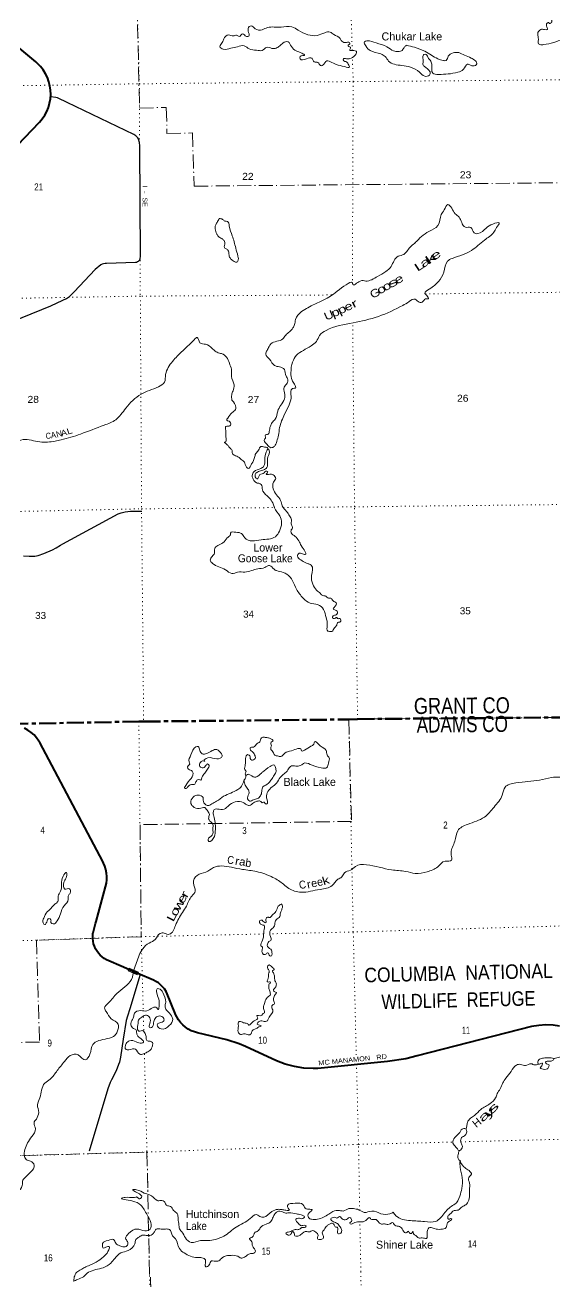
# Model space of a CAD drawing. Header units: feet. Extents: x 250644 to 505285, y -364975 to -177792.
# Drawn here: x 423415 to 436662, y -225267 to -193857 of the extents above; entities that cross this region are included whole.
import ezdxf
from ezdxf.enums import TextEntityAlignment as Align

# ---------------------------------------------------------------- set-up
doc = ezdxf.new("R2010")
doc.units = ezdxf.units.FT
doc.header["$LTSCALE"] = 70
for name, pattern in [('DOT_DASHED', [7.7, 5, -1.2, 0.3, -1.2]), ('DOTTED', [1.5, 0.3, -1.2]), ('LONG_DASH_SHORT_DASH', [9.9, 6, -1.2, 1.5, -1.2])]:
    doc.linetypes.add(name, pattern=pattern)
for name, color, linetype, lineweight in [('11', 7, 'LONG_DASH_SHORT_DASH', 60), ('26', 7, 'Continuous', 40), ('29', 7, 'Continuous', 25), ('39', 7, 'Continuous', 13), ('44', 7, 'DOT_DASHED', 13), ('61', 7, 'Continuous', 13), ('7', 7, 'DOTTED', 13)]:
    doc.layers.add(name, color=color, linetype=linetype, lineweight=lineweight)
for name, color, linetype in [('12', 7, 'Continuous'), ('27', 7, 'Continuous'), ('30', 7, 'Continuous'), ('41', 7, 'Continuous')]:
    doc.layers.add(name, color=color, linetype=linetype)

msp = doc.modelspace()

# ---------------------------------------------------------------- linework, layer by layer
at = {"layer": '11'}
msp.add_lwpolyline([(409741.21, -211614.53), (409741.69, -211614.53), (410462.45, -211598.83), (415728.65, -211486.16), (420894.39, -211371.65), (420996.65, -211363.39), (426259.05, -211260.85), (426379.6, -211262.24), (431508.49, -211210.86), (431729.26, -211202.03), (436814.11, -211157.64), (437033.03, -211156.89), (439222.39, -211139.29)], dxfattribs=at)
at = {"layer": '26'}
for points in [[(421411.71, -198740.69), (423774.26, -196284.02), (423844.33, -196200.72), (423905.3, -196110.55), (423956.52, -196014.5), (423997.42, -195913.62), (424027.54, -195809.03), (424046.57, -195701.85), (424054.29, -195593.27), (424050.62, -195484.49), (424035.6, -195376.68), (424009.4, -195271.03), (423972.29, -195168.7), (423924.69, -195070.81), (423867.11, -194978.43), (423800.2, -194892.57), (423724.68, -194814.18), (423684.18, -194778.26), (423283.56, -194443.32)], [(426236.94, -217560.23), (425813.38, -217377.64), (425512.32, -217242.8), (425451.65, -217215.89), (425394.12, -217182.79), (425340.37, -217143.86), (425290.98, -217099.53), (425246.49, -217050.27), (425207.4, -216996.63), (425174.13, -216939.2), (425147.05, -216878.61), (425126.44, -216815.52), (425112.55, -216750.62), (425105.51, -216684.63), (425105.41, -216618.26), (425112.25, -216552.24), (425113.21, -216546.3), (425176.44, -216313.36), (425190.02, -216263.36), (425427.13, -215389.9), (425447.01, -215305.97), (425458, -215220.43), (425459.99, -215134.2), (425452.96, -215048.24), (425436.98, -214963.49), (425412.23, -214880.87), (425378.98, -214801.29), (425359.22, -214762.82), (423785.5, -211788.77), (423761.5, -211750.06), (423703.43, -211670.7), (423637.38, -211597.83), (423564.08, -211532.28), (423484.32, -211474.74), (423398.99, -211425.85)], [(436773.71, -218872.94), (436617.3, -218851.31), (436437.23, -218844.24), (436257.4, -218856.04), (436079.79, -218886.58), (433219.79, -219618.61), (432935.82, -219688.78), (432474.05, -219761.94), (430733.44, -219932.23), (430618.73, -219935.1), (430382.36, -219922.62), (430148.59, -219885.51), (429919.98, -219824.17), (429699.04, -219739.27), (428926.35, -219386.43), (428766.57, -219319.8), (428459.56, -219219.89), (427728.48, -219046.08), (427647.19, -219021.59), (427568.89, -218988.74), (427494.47, -218947.89), (427424.72, -218899.48), (427360.41, -218844.05), (427302.25, -218782.19), (427250.87, -218714.6), (427206.84, -218642.01), (427170.64, -218565.21), (427169.35, -218562.04), (426970.45, -218067.62), (426938.53, -218006.53), (426899.01, -217946.78), (426853.46, -217891.49), (426802.38, -217841.26), (426746.33, -217796.65), (426685.93, -217758.13), (426621.83, -217726.15), (426236.94, -217560.23)]]:
    msp.add_lwpolyline(points, dxfattribs=at)
at = {"layer": '29'}
for p, q in [((426288.92, -217582.64), (426034.22, -218439.17)), ((425485.84, -220438.23), (425013.97, -222002.15))]:
    msp.add_line(p, q, dxfattribs=at)
for points in [[(426270.24, -196770.7), (426256.13, -196715.74), (426233.05, -196671.67), (426182.72, -196623.41), (426136.57, -196591.92), (424259.27, -195691.66), (424223.61, -195676.98), (424181.67, -195664.37), (424055.82, -195651.78)], [(426270.24, -196770.7), (426277.42, -196893.88), (426290.67, -199647.55)], [(426290.67, -199647.55), (426284.43, -199685.2), (426280.24, -199709.34), (426271.85, -199728.22), (426261.36, -199745.02), (426244.58, -199763.89), (426227.8, -199776.49), (426203.68, -199786.98), (426177.46, -199791.18), (425453.82, -199812.17), (425415.02, -199815.31), (425372.02, -199822.66), (425339.51, -199834.2), (425311.19, -199849.94), (425164.65, -199967.93)], [(425164.65, -199967.93), (425164.65, -199967.93), (424639.22, -200521.8)], [(420972.18, -201430.46), (421320.67, -201426.97), (421744.37, -201468.94), (422147.09, -201527.7), (422266.65, -201529.8), (422373.63, -201519.31), (422461.73, -201502.52), (422549.82, -201477.34), (422612.75, -201456.35), (424055.84, -200872.96), (424362.08, -200734.45), (424448.08, -200688.28), (424525.68, -200637.92), (424567.64, -200600.14), (424639.22, -200521.8)], [(423370.88, -207121.31), (423517.71, -207129.71), (423595.32, -207131.81), (423658.24, -207129.71), (423702.28, -207121.31), (423744.24, -207110.82), (423882.67, -207062.56), (424100.81, -206970.22), (424188.91, -206924.05), (424297.97, -206852.71), (424356.71, -206817.03), (425741.04, -206072.07), (425791.4, -206051.08), (425820.76, -206042.69), (425917.23, -206021.7), (425986.46, -206011.21), (426051.46, -206004.91), (426336.72, -206004.91)], [(426034.22, -218439.17), (425973.79, -218623.19), (425944.42, -218734.4), (425864.72, -219198.18), (425797.6, -219647.25), (425772.42, -219775.25), (425751.46, -219836.12), (425688.53, -219995.6), (425575.27, -220213.84), (425543.81, -220280.98), (425485.84, -220438.23)]]:
    msp.add_lwpolyline(points, dxfattribs=at)
at = {"layer": '39'}
for points in [[(436658.34, -190025.31), (436633.28, -189979.61), (436615, -189969.96), (436625.31, -190078.3), (436581.49, -190191.84), (436515.04, -190279.73), (436483.1, -190384.97), (436486.87, -190469.33), (436537.32, -190480.29), (436549, -190558.44), (436452.14, -190632.93), (436336.97, -190792.25), (436245.69, -190941), (436282.64, -191074.9), (436299.39, -191203.2), (436236.41, -191264.88), (436112.32, -191382.18), (436056.84, -191514.07), (436079.32, -191628.17), (436053.11, -191719.21), (435973.99, -191873.73), (435903.25, -192044.15), (435848.44, -192208.19), (435845.71, -192461.56), (435864.85, -192607.91), (435865.99, -192662.16), (435888.34, -192770.24), (435833.71, -192751.33), (435793.02, -192822.58), (435771.95, -192871.29), (435815.21, -192922.62), (435852.07, -193052.49), (435905.83, -193125.71), (435836.07, -193151.35), (435744.59, -193099.06), (435661.34, -193056.64), (435616.16, -193009.38), (435555.51, -192990.59), (435498.13, -193032.05), (435414.78, -193080.11), (435371.75, -193135.33), (435323.15, -193212.78), (435310.15, -193263.33), (435272.77, -193300.33), (435207.36, -193341.96), (435236.31, -193381.54), (435360.57, -193368.78), (435638.01, -193380.83), (435803.06, -193397.34), (435943.73, -193400.31), (435996.05, -193405.2), (436029.22, -193358.24), (436069.41, -193359.38), (436066.79, -193425.78), (436089.59, -193459.46), (436170.93, -193411.45), (436237.68, -193337.62), (436289.75, -193330.45), (436352.64, -193455.74), (436497.39, -193653.63), (436582.27, -193774.42), (436531, -193819.77), (436506.32, -193792.16), (436454.83, -193827.46), (436462.41, -193901.68), (436469.87, -193969.87), (436401.57, -193969.35), (436307.12, -193967.38), (436238.41, -194043.26), (436240.43, -194139.72), (436248.18, -194221.98), (436250.25, -194320.45), (436288.86, -194341.72), (436383.3, -194343.68), (436633.29, -194292), (436860.82, -194222.71), (437074.63, -194169.8), (437096, -194135.16), (437038.02, -194051.99), (436949.86, -193870.96), (436809.38, -193685.03), (436677.6, -193531.09), (436428.94, -193263.09), (436292.26, -193067.03), (436252.64, -192997.53), (436255.52, -192943.18), (436309.81, -192946.02), (436337.3, -193011.77), (436366.42, -193059.38), (436539.86, -193188.3), (436682.74, -193201.27)], [(431603.88, -194489.99), (431702.93, -194520), (431664.68, -194611.3), (431537.83, -194692.47), (431447.52, -194696.45), (431373.28, -194700.08), (431382.36, -194750.14), (431436.99, -194769.05), (431494.51, -194830.13), (431528.37, -194911.82), (431405.47, -194894.39), (431193.45, -194840.7), (430936.78, -194765.87), (430891.87, -194827.17), (430798.31, -194867.4), (430738.53, -194794.32), (430643.7, -194774.27), (430618.98, -194744.65), (430583.54, -194683.1), (430449.28, -194698.08), (430290.63, -194699.53), (430293.47, -194643.18), (430403.17, -194606.61), (430335.95, -194561.83), (430196.07, -194500.54), (430073.3, -194392.64), (429992.47, -194273.78), (429860.55, -194304.8), (429781.63, -194372.86), (429690.46, -194431.14), (429586.14, -194437.43), (429457.06, -194412.1), (429340.17, -194489.03), (429203.48, -194483.96), (429018.01, -194451.81), (428891.81, -194372.13), (428727.6, -194395.82), (428557.66, -194433.69), (428367.31, -194455.93), (428285.7, -194395.39), (428345.7, -194287.53), (428380.07, -194202.34), (428500.52, -194103.22), (428619.52, -194126.76), (428699.45, -194106.93), (428766.42, -194139.64), (428855.42, -194073.37), (428947.28, -194143.75), (429007.26, -194130.38), (428992.6, -194006.05), (429018.39, -193894.92), (429064.23, -193877.83), (429168.09, -193945.94), (429343.4, -193972.28), (429476.81, -193917.1), (429643.28, -193905.43), (429814.11, -193909.75), (430083.05, -193899.88), (430241.51, -193984.88), (430486.88, -194096.15), (430716.26, -194115.27), (430911.67, -194046.69), (431041.87, -194029.78), (431131.47, -194088.14), (431290.3, -194191.23), (431333.94, -194260.65), (431451.02, -194288.25), (431527.39, -194290.61), (431536.14, -194324.6), (431496.49, -194349.59), (431505.41, -194391.61), (431547.86, -194404.76), (431537.04, -194463.3), (431537.42, -194481.39), (431603.88, -194489.99)], [(432955.39, -194357.96), (433154.9, -194411.98), (433406, -194509.05), (433737.38, -194698.85), (433872.87, -194742.14), (433947.11, -194738.51), (433993.14, -194634.98), (434115.94, -194551.89), (434260.4, -194544.72), (434400.28, -194606.01), (434568.52, -194678.74), (434674.52, -194752.83), (434712.22, -194826.39), (434672.91, -194867.46), (434552.24, -194860.04), (434477.36, -194833.52), (434373.57, -194960.43), (434234.54, -195035.83), (433994.38, -195077.25), (433749.57, -195088.61), (433606.35, -195059.56), (433585.53, -194832.84), (433545.32, -194735.2), (433493.82, -194674), (433443.91, -194592.66), (433385.56, -194587.9), (433360.93, -194658.8), (433369.19, -194765.17), (433367.11, -194857.7), (433424.42, -194908.72), (433504.11, -194973.33), (433545.66, -195038.77), (433523, -195107.62), (433407.01, -195132.26), (433276.41, -195034.58), (433052.79, -194906.76), (432835.03, -194867.28), (432503.24, -194753.88), (432418.57, -194643.13), (432310.73, -194577.13), (432043.82, -194492.47), (431934.97, -194378.24), (431898.69, -194276.49), (431962.43, -194250.98), (432192.49, -194302.26), (432463.62, -194396.88), (432630.53, -194501.81), (432741.33, -194517.49), (432845.14, -194487.08), (432895.74, -194409.58), (432945.05, -194366.29), (432955.39, -194357.96)], [(433170.85, -199292.98), (433512.45, -199012.12), (433738.42, -198868.48), (433819.02, -198593.3), (433892.83, -198473.08), (433984.49, -198342.41), (434082.84, -198434.76), (434166.06, -198571.67), (434268.29, -198657.9), (434331.3, -198789.22), (434424.18, -198907.82), (434558.99, -198918.96), (434639.98, -199045.86), (434734.85, -199067.92), (434942.88, -198930.7), (435113.47, -198828.48), (435271.58, -198800.91), (435203.62, -198912.96), (435133.87, -199035.11), (434898.96, -199231.22), (434576.93, -199487.52), (434348.28, -199599.06), (434093.02, -199687.04), (433978.01, -199757.9), (433883.27, -200029.36), (433751.64, -200265.44), (433518.6, -200455.48), (433412.34, -200560.32), (433457.73, -200617.64), (433497.56, -200697.19), (433425.32, -200700.77), (433360.38, -200764.51), (433272.42, -200784.52), (433170.35, -200706.32), (433014.97, -200768.01), (432856.29, -200863.95), (432247.38, -201136.55), (431616.02, -201297.06), (430941.09, -201486.67), (430779.07, -201614.85), (430697.78, -201761.37), (430563.57, -201874.86), (430373.07, -201985.57), (430198.88, -202107.98), (430104, -202276.91), (430061.46, -202547.23), (430091.35, -202727.52), (430151.8, -202832.76), (430173.86, -202926.77), (430097.86, -202942.5), (430070.39, -202973.25), (430065.73, -203134.19), (430017.99, -203348.33), (429904.3, -203577.99), (429778.83, -203916.46), (429748.7, -204108.11), (429709.65, -204257.73), (429648.06, -204385.73), (429560.36, -204417.8), (429464.31, -204339.47), (429395.82, -204234.41), (429426.35, -204157.35), (429423.07, -204097.11), (429479.16, -204089.86), (429517.76, -204014.63), (429547.1, -203881.3), (429589.42, -203791.92), (429667.95, -203705.77), (429732.05, -203505.34), (429807.27, -203356.94), (429902.36, -203198.06), (429899.16, -203045.34), (429890.19, -202904.8), (429968.39, -202802.58), (429984.69, -202717.78), (429938.62, -202628.32), (429896.94, -202460.35), (429775.13, -202398.67), (429647.85, -202363.24), (429526.06, -202207.07), (429431.01, -202080.47), (429465.17, -201985.23), (429517.4, -201889.61), (429560.22, -201824.34), (429858.89, -201699.22), (429931.19, -201603.15), (430021.9, -201522.77), (430112.28, -201426.31), (430152.71, -201343), (430174.07, -201211.86), (430326.62, -201015.54)], [(428265.25, -198690.12), (428354.1, -198712.32), (428409.19, -198753.33), (428473.65, -198761.98), (428520.22, -198875.56), (428595.62, -199119.19), (428682.46, -199428.92), (428736.87, -199628.78), (428735.46, -199753.46), (428707.9, -199780.19), (428643.28, -199763.51), (428553.47, -199695.1), (428515.43, -199605.46), (428509.94, -199535.21), (428486.64, -199477.42), (428427.65, -199442.51), (428398.87, -199410.97), (428405.34, -199336.44), (428389.31, -199242.3), (428332.04, -199193.29), (428246.5, -199136.85), (428205.08, -199077.44), (428168.3, -198951.58), (428174.47, -198862.99), (428213.15, -198791.78), (428268.1, -198690.83)], [(430326.62, -201015.54), (430658.11, -200827.38), (430930.64, -200700.82), (431275.22, -200466.13), (431609.77, -200328.17), (431609.85, -200332.19), (431791, -200253.86), (431933.58, -200252.76), (432230.45, -200137.73), (432434.8, -200016.68), (432566.71, -199889.16), (432641.93, -199740.76), (432744.14, -199633.99), (432887.77, -199586.63), (432976.05, -199486.2), (433176.36, -199288.45)], [(421024.87, -204751.66), (421038.75, -204748.13), (421174.14, -204690.9), (421464.41, -204644.37), (422072.93, -204544.67), (422641.29, -204349.35), (422899.9, -204325.62), (423143.91, -204276.08), (423363.62, -204217.01), (423780.6, -204274.27), (424165.83, -204253.82), (424315.81, -204222.41), (424802.87, -204077.1), (425390.75, -203855.21), (425679.17, -203720.26), (425930.26, -203433.34), (426314.55, -203081.18), (426746.52, -202894.86), (426898.79, -202780.97), (426928.83, -202585.3), (426995.48, -202410.95), (427220.55, -202128.61), (427641.81, -201719.36), (427714.96, -201663.48), (427786.04, -201796.63), (427929.43, -201833.72), (428094.33, -201938.69), (428170.05, -202005.4), (428271.48, -202053.45), (428368.53, -202083.5), (428536.71, -202345.22), (428578.02, -202495.1), (428572.93, -202635.94), (428639.68, -202849.61), (428614.65, -202996.91), (428580.66, -203100.19), (428587.33, -203226.7)], [(428587.33, -203226.7), (428683.56, -203409.56), (428672.65, -203464.08), (428588, -203546.34), (428482.37, -203681.33), (428455.27, -203730.17), (428516.13, -203759), (428559.98, -203838.47), (428498.67, -203884.03), (428432.41, -203885.47), (428432.51, -203985.99), (428433.79, -204142.78), (428406.58, -204282.09), (428402.57, -204282.18), (428439.55, -204321.58), (428501.04, -204380.56), (428544.3, -204431.89), (428589.73, -204491.21), (428605.68, -204581.33), (428705.07, -204627.42), (428821.36, -204713.34), (428899.08, -204780.01), (428947.87, -204903.59), (428992.76, -204936.79), (429076.77, -204824.39), (429119.63, -204761.13), (429132.64, -204710.59), (429149.69, -204661.96), (429181.8, -204564.76), (429252.31, -204478.79), (429306.63, -204387.14), (429401.37, -204403.17), (429478.13, -204423.61), (429492.27, -204451.6)], [(429335.57, -205360.52), (429335.05, -205359.57), (429296.02, -205318.2), (429215.33, -205301.86), (429137.61, -205235.2), (429092.92, -205115.55), (429139, -205014.02), (429310.14, -204937.92), (429387.14, -204873.92), (429409.74, -204706.56), (429442.13, -204526.93), (429500.8, -204451.26), (429521.59, -204484.99), (429486.86, -204648.59), (429478.18, -204809.61), (429444.66, -204934.99), (429357.16, -204977.11), (429251.51, -205015.59), (429172.43, -205075.62), (429165.11, -205109.96), (429184.53, -205173.87), (429209.13, -205197.46), (429254.42, -205154.25), (429287.24, -205091.21), (429390.8, -205048.75), (429432.03, -205003.62), (429480.51, -205016.64), (429445.72, -205081.73), (429530.09, -205081.9), (429618.85, -205100.07), (429682.9, -205185.13), (429628.62, -205278.79), (429618.02, -205443.88), (429699.52, -205594.9), (429804.95, -205737.35), (429843.99, -205875.22), (429951.3, -206011.6), (430027.9, -206120.51), (430076.27, -206224), (430074.86, -206348.68), (430102.44, -206418.44), (430071.45, -206473.4), (430068.95, -206545.83), (430167.22, -206634.16), (430320.72, -206866.04), (430416.31, -207018.76), (430433.72, -207082.71), (430347.05, -207068.52), (430264.44, -207056.24), (430223.67, -207123.48), (430306.09, -207222.2), (430432.21, -207297.86), (430509.09, -207324.33), (430569.99, -207355.18), (430579.4, -207612.31), (430608.13, -207832.83), (430701.59, -207979.57), (430797.72, -208061.91), (430863.1, -208114.77), (430935.72, -208129.27), (430980.77, -208170.51), (431057.27, -208178.89), (431116.93, -208245.95), (431196.37, -208298.5), (431144.43, -208408.2), (431115.08, -208445.02), (431220.82, -208507.05), (431192.6, -208598.14), (431116.69, -208617.89), (431101.68, -208668.47), (431154.22, -208683.41), (431214.07, -208664.02), (431228.63, -208687.82), (431290.95, -208690.49), (431296.61, -208768.77), (431232.7, -208786.25), (431207.99, -208853.13), (431149.07, -208916.74), (431086.72, -209008.56), (431026.49, -209009.88), (430982.11, -209000.79), (430971.17, -208862.31), (430940.82, -208659.91), (430878.46, -208464.25), (430729.25, -208340.84), (430541.65, -208302.71), (430366.34, -208179.87), (430196.94, -207956.38)], [(429643.98, -205899.09), (429607.37, -205797.95), (429510.14, -205663.35), (429362.17, -205503.73), (429335.57, -205360.52)], [(430196.94, -207956.38), (429962.11, -207581.52), (429868.75, -207535.3), (429703.11, -207490.66), (429640.11, -207455.84), (429527.71, -207363.8), (429406.21, -207412.69), (429236.15, -207444.54), (428910.45, -207526.02), (428729.76, -207529.95), (428583.79, -207561.28), (428425.17, -207468.23), (428100.44, -207308.44), (428044.51, -207227.23), (428094.81, -207135.66), (428147.42, -207058.12), (428154.97, -206939.34), (428233.72, -206863.24), (428358.81, -206794.17), (428468.8, -206675.17), (428522.04, -206627.77), (428547.42, -206593.04), (428548.59, -206552.8), (428686.74, -206531.7), (428826.07, -206566.86), (428906.52, -206667.64), (429093.04, -206750.03), (429317.39, -206721.02), (429673.29, -206642.9), (429774.78, -206501.97), (429828.79, -206299.75), (429784.84, -206119.77), (429650.05, -205917.64), (429643.98, -205899.09)], [(428887.54, -212735.86), (428825.84, -212879.64), (428731.19, -212964.13), (428379.16, -213130.62), (428203.01, -213255.08), (428083.89, -213322.01), (427988.28, -213360.28), (427919.35, -213329.62), (427880.4, -213292.27), (427863.61, -213161.95), (427741.8, -213100.27), (427614.36, -213153.31), (427556.91, -213287.25), (427605.02, -213378.68), (427770.92, -213435.38), (427905.05, -213414.37), (427981.19, -213501.17), (428023.16, -213586.7), (428003.26, -213691.68), (428036.65, -213751.26), (428110.74, -213836.1), (428108.95, -213942.69), (428096.18, -214099.78), (427988.03, -214210.7), (428011.13, -214258.45), (428147.13, -214134.86), (428170.41, -213999.65), (428170.76, -213824.74), (428139.15, -213658.56), (428120.44, -213532.31), (428145.06, -213461.41), (428263.43, -213454.81), (428425.68, -213433.18), (428498.65, -213369.27), (428671.39, -213273.03), (428868.48, -213284.82), (428943.9, -213337.46), (429020.65, -213357.9), (429123.79, -213295.34), (429241.32, -213248.55), (429311.88, -213261.09), (429344.68, -213292.54), (429376.42, -213273.76), (429425.57, -213318.93), (429457.78, -213322.25), (429454.54, -213167.51), (429591.48, -212897.14), (429699.97, -212802.3), (429793.39, -212659.54), (429988.27, -212470.33), (430048.74, -212384.58), (430187.14, -212375.53), (430372.68, -212315.2), (430374.65, -212313.15), (430545.85, -212335.55), (430816.73, -212418.11), (430961.2, -212410.95), (430999.04, -212299.55), (431016.33, -212166.48), (430968.68, -212097.15), (430942.23, -211985.15), (430795.19, -211869.73), (430652.42, -211766.29), (430631.64, -211829.06), (430562.38, -211878.82), (430315.28, -211972.66), (430315.24, -211970.65), (430076.66, -211991.93), (429905.23, -212053.97), (429810.58, -212138.46), (429725.88, -212122.21), (429659.25, -212105.57), (429613.18, -212016.1), (429555.41, -211942.97), (429571.88, -211866.22), (429564.04, -211779.94), (429613.48, -211742.67), (429529.81, -211680.16), (429437.04, -211662.08), (429358.53, -211653.74), (429305.08, -211691.09), (429296.26, -211749.58), (429219.23, -211811.57), (429124.71, -211902.09), (429042.73, -211919.96), (429053.95, -211976.01), (429125.69, -212044.81), (429154.81, -212092.43), (429166.79, -212184.65), (429081.26, -212224.71), (429042.31, -212187.36)], [(427400.34, -212908.67), (427531.02, -212722.88), (427615.9, -212556.17), (427578.33, -212488.64), (427521.69, -212469.77), (427482.75, -212432.42), (427489.39, -212365.93), (427532.8, -212328.79), (427515.56, -212272.88), (427562.09, -212096.96), (427684.44, -211897.27), (427744.55, -211889.93), (427784.67, -211983.55), (427844.71, -212068.69), (427957.09, -212064.23), (428092.1, -211988.91), (428212.1, -211964.19), (428277.36, -212011.01), (428342.12, -212130.23), (428208.95, -212197.46), (427981.41, -212170.25), (427900.61, -212244.39), (427904.71, -212248.32), (427848.41, -212245.52), (427797.01, -212284.84), (427774.61, -212365.75), (427844.05, -212420.53), (427929.37, -212370.42), (427976.54, -212321.14), (428015.49, -212358.49), (427973.21, -212449.88), (427907.14, -212555.86), (427832.96, -212658), (427808.25, -212724.88), (427745.76, -212714.18), (427686.66, -212769.75), (427643.88, -212837.03), (427575.54, -212834.49), (427468.72, -212913.22), (427414.98, -212936.5), (427398.37, -212910.73), (427400.34, -212908.67)], [(429042.31, -212187.36), (429041.34, -212141.14), (428978.01, -212090.25), (428923.82, -212187.93), (428921.04, -212342.79), (428909.51, -212463.67), (428938.71, -212515.3), (428919.9, -212576.03), (428932.58, -212605.91), (428972.35, -212586.95), (429049.03, -212603.37), (429184.64, -212652.69), (429323.07, -212549.15), (429348.79, -212530.5), (429538.58, -212385.63), (429648.37, -212353.09), (429680.25, -212436.83), (429686.25, -212531.19), (429622.06, -212631.1), (429591.03, -212684.05), (429526.63, -212773.91), (429447.71, -212841.97), (429360.47, -212896.14), (429334.68, -213007.28), (429296.84, -213118.68), (429225.96, -213186.57), (429122.19, -213218.98), (429030.42, -213249.13), (428974.49, -213167.92), (429018.06, -213042.32), (428996.5, -212972.42), (428934.34, -212881.3), (428909.06, -212825.56), (428893.62, -212759.55), (428886.77, -212732.86)], [(439251.83, -212480.82), (439103.54, -212480.91), (439074.46, -212435.3), (439019.16, -212384.23), (438869.38, -212425.69), (438457.71, -212621.63), (438152.19, -212803.19), (437863.16, -212813.5), (437368.29, -212681.54), (437264.69, -212722), (437174.01, -212707.89), (436974.53, -212678.05), (436767.07, -212650.41), (436580.48, -212660.5), (436278.54, -212725.38), (435683.43, -212794.63), (435416.55, -212902.97), (435344.35, -213099.56), (435141.74, -213399.51), (434899.93, -213650.05), (434475.92, -213832.18), (434234.18, -213990.23), (434159.35, -214253.22), (434064.91, -214538.75), (434081.74, -214671.07), (434076.81, -214723.45), (433920.76, -214752.98), (433730.89, -214893.83), (433464.34, -215018.25), (433165.87, -215056.92), (432931.89, -215009.74), (432579.57, -214971.17), (431950.14, -214840.13), (431673.84, -214882.34), (431547.33, -214979.58), (431399.98, -215041.09), (431333.91, -215147.07), (431232.7, -215205.57), (431089.38, -215363.5), (430792.04, -215456.42), (430313.47, -215527.16), (430008.2, -215433.28), (429877.48, -215329.58), (429612.81, -215160.43), (429199.92, -215010.6), (428849.32, -214957.92), (428575.05, -214905.59), (428329.27, -214870.74), (428127.29, -214913.33), (427932.82, -215026.13), (427713.57, -215107.3), (427625.13, -215296.2), (427669.59, -215500.3), (427579.89, -215628.91), (427509.93, -215741), (427446.41, -215873.07), (427347.35, -216034.05), (427175.36, -216357.45), (427019.29, -216577.98), (426957.01, -216577.32), (426894.14, -216548.54), (426789.91, -216558.85), (426670.48, -216706.2), (426515.73, -216798.03), (426358.02, -216940.18), (426198.55, -217285.43), (426134.05, -217473.68)], [(428935.82, -212611.76), (428921.97, -212674.49), (428885.08, -212735.61)], [(424027.83, -215971.64), (424167.3, -215821.84), (424232.33, -215762.12), (424241.59, -215629.23), (424297.25, -215505.38), (424327.59, -215323.78), (424363.65, -215127.99), (424450.1, -215035.63), (424452.24, -215138.12), (424390.57, -215262.1), (424408.54, -215448.68), (424462.71, -215445.49), (424524.86, -215440.11), (424539.22, -215550.37), (424498.24, -215607.56), (424494.37, -215710.18), (424391.16, -215865.22), (424299, -216068.27), (424214.37, -216247.03), (424115.5, -216321.56), (424060.58, -216288.58), (424061.07, -216216.19), (424010.25, -216187.14), (423953.79, -216272.81), (423906.92, -216336.15), (423863.87, -216294.87), (423879.45, -216175.92), (423966.51, -216017.21), (424027.83, -215971.64)], [(429835.7, -215820.7), (429746.35, -215877.26), (429684.88, -216011.29), (429592.42, -216103.77), (429519.31, -216161.65), (429497.06, -216154.1), (429461.01, -216158.9), (429436.34, -216227.8), (429431.62, -216290.22), (429383.02, -216271.18), (429339.97, -216229.89), (429287.85, -216235.05), (429276.48, -216267.46), (429322.12, -216336.84), (429394.99, -216363.4), (429392.91, -216455.92), (429374.49, -216631.23), (429352.47, -216730.22), (429313.17, -216867.79), (429348.1, -216905.22), (429341.5, -216973.72), (429363.68, -217073.76), (429434.04, -217076.25), (429487.61, -217044.93), (429510.33, -217074.59), (429531.42, -217122.38), (429575.59, -217121.42), (429588.46, -217064.84), (429558.04, -216954.93), (429496.84, -216910.03), (429471.52, -216852.27), (429511.83, -216762.94), (429567.16, -216719.51), (429549.37, -216637.47), (429554.03, -216476.54), (429636.63, -216392.31), (429657.49, -216333.55), (429693.24, -216218.18), (429781.94, -216137.84), (429800.08, -216044.97), (429824.96, -215986.12), (429847.41, -215907.23), (429850.75, -215874.99), (429835.7, -215827.28)], [(429589.77, -217400.13), (429502.01, -217348.19), (429478.71, -217386.89), (429485.83, -217439.01), (429519.6, -217516.68), (429510.19, -217547.04), (429499.45, -217609.6), (429492.89, -217680.11), (429468.14, -217744.98), (429466.47, -217761.1), (429500.86, -217772.42), (429540.93, -217767.52), (429553.65, -217799.41), (429515.92, -217820.34), (429508.77, -217862.71), (429509.79, -217910.94), (429531.84, -218004.95), (429543.82, -218097.17), (429472.72, -218155.01), (429407.07, -218281.09), (429379.02, -218380.21), (429380.66, -218458.58), (429398.45, -218540.62), (429364.74, -218561.46), (429319.62, -218612.7), (429209.15, -218613.1), (429230.58, -218676.97), (429175.37, -218726.42), (429072.53, -218803.05), (429005.28, -218852.76), (428980.47, -218819.12), (428899.66, -218796.76), (428802.45, -218758.67), (428764.26, -218757.49), (428746.46, -218866.44), (428743.64, -219019.29), (428803.29, -219086.35), (428895.27, -219066.25), (428992.23, -219092.29), (429066.01, -219066.56), (429080.89, -219009.94), (429136.13, -218962.5), (429213.72, -218926.63), (429263.15, -218889.36), (429315.06, -218874.16), (429252.14, -218843.36), (429219.64, -218825.98), (429246.61, -218771.11), (429330.39, -218743.15), (429453.15, -218754.55), (429517.34, -218654.64), (429607.91, -218471.73), (429584.65, -218415.94), (429619.06, -218332.76), (429654.78, -218311.88), (429643.98, -218275.93), (429628.03, -218185.81), (429674.02, -218080.26), (429699.24, -218037.49), (429642.43, -218010.59), (429625.78, -217982.8), (429670.44, -217909.45), (429696.78, -217824.44), (429696.74, -217822.43), (429662.89, -217740.74), (429652.62, -217634.41), (429631.03, -217562.51), (429612.16, -217524.72), (429601.37, -217488.77), (429642.98, -217461.72), (429634.4, -217435.78), (429589.23, -217399.7)], [(426134.05, -217473.67), (426072.88, -217710.36), (425710.54, -218056.01), (425496.63, -218295.88), (425400.87, -218422.62), (425442.92, -218512.17), (425569.22, -218692.37), (425738.72, -218825.39), (425716.62, -219016.86), (425662.26, -219106.5), (425467.11, -219187.15), (425104.7, -219337.78), (425035.43, -219578.54), (424921.85, -219717.72), (424738.5, -219595.05), (424541.96, -219609.39), (424398.47, -219759.27), (424216.43, -219986.4), (424042.09, -220197.27), (423907.67, -220300.72), (423824.92, -220473.41), (423786.76, -220665.23), (423724.22, -220843.51), (423754.23, -221029.83), (423697.5, -221197.93)], [(426374.24, -219570.38), (426279.84, -219579.47), (426176.68, -219449.03), (426010.37, -219468.74), (425937.93, -219462.27), (425944.85, -219313.35), (426027.7, -219241.18), (426192.92, -219265.73), (426328.28, -219302.99), (426377.92, -219275.77), (426344.53, -219216.18), (426234.18, -219126.11), (426204.51, -219052.37), (426194.84, -218974.17), (426121.72, -218935.56), (426061.56, -218844.39), (426069.91, -218763.79), (426127.74, -218647.93), (426149.86, -218552.96), (426303.14, -218487.3), (426461.96, -218493.89), (426602.91, -218414.43), (426705.42, -218418.22), (426742.49, -218461.65), (426763.01, -218386.81), (426757.13, -218201.98), (426704.22, -218021.55), (426715.45, -217942.89), (426812.06, -217965.36), (426854.75, -218037.28), (426929.39, -218274.63), (426915.94, -218399.57), (426970.16, -218494.89), (427073.11, -218615.28), (427107, -218698.98), (427020.03, -218861.71), (426814.92, -218946.59), (426722.97, -218872.2), (426721.92, -218821.96), (426811.59, -218787.84), (426888.46, -218717.81), (426854.86, -218648.18), (426751.88, -218622.28), (426664.77, -218682.48), (426628.89, -218791.82), (426579.18, -218911.52), (426528.99, -218912.61), (426530.85, -218810.04), (426533.89, -218667.23), (426452.19, -218602.67), (426334.62, -218647.45), (426253.95, -218727.61), (426234.26, -218842.63), (426241.27, -218985.22), (426283.85, -219004.4), (426347.76, -218986.92), (426413.57, -219059.88), (426441.86, -219163.8), (426457.39, -219233.83), (426540.16, -219254.14), (426601.07, -219284.98), (426596.73, -219365.5), (426548.69, -219469.07), (426459.56, -219529.32), (426372.92, -219571.02)], [(437117.34, -219520.17), (436920.81, -219601.16), (436781.32, -219654.46), (436641.29, -219681.63)], [(436251.4, -219823.15), (436156.63, -219844.98), (436069.66, -219816.72), (435928, -219862.02), (435806.87, -219832.49), (435700.71, -219846.87), (435565.51, -220008.63), (435434.45, -220176.34), (435362.61, -220294.51), (435291.4, -220442.83), (435221.56, -220560.95), (435177.66, -220670.47), (435040.03, -220812.19), (434812.05, -220955.88), (434650.5, -221106.16), (434553.55, -221176.62), (434475.4, -221280.86), (434457.17, -221369.71), (434440.58, -221440.44)], [(436641.29, -219681.63), (436502.34, -219664.55), (436380.04, -219675.26), (436280.16, -219701.56), (436237.84, -219790.94), (436256.71, -219828.73), (436350.53, -219800.55), (436347.36, -219840.83), (436296.8, -219920.33), (436399.99, -219956.28), (436473.98, -219940.6), (436510.95, -219883.5), (436507.89, -219833.31), (436449.37, -219820.51), (436430.37, -219776.69), (436530.25, -219750.39), (436606.25, -219734.67), (436645.57, -219680.8)], [(423697.5, -221197.93), (423637.28, -221295.74), (423674.45, -221439.68), (423580.16, -221636.75), (423410.22, -221962.12), (423401.75, -222133.19), (423465.93, -222224.27), (423581.25, -222263.98), (423642.21, -222393.33), (423515.04, -222554.93), (423444.33, -222630.85), (423361.86, -222721.11), (423344.73, -222862.21), (423215.21, -223007.77), (423125.92, -223059.98), (423077.38, -223235.94), (423065.76, -223256.3), (422982.42, -223400.86), (422782.4, -223632.39), (422710.93, -223768.65), (422603.53, -223819.24), (422551.39, -223918.88), (422495.97, -223958.29), (422414.88, -224018.36), (422361.99, -224178.33), (422233.93, -224297.73), (422071.16, -224389.73), (421915.01, -224606.24), (421812.56, -224797.45), (421767.21, -224977.74)], [(434440.58, -221440.44), (434340.28, -221446.64), (434262.33, -221560.93), (434157.9, -221657.69), (434112.67, -221799.41), (434189.06, -221898.27), (434234.53, -221959.6), (434261.22, -221987.16), (434342.06, -221915.04), (434344.9, -221858.68), (434311.05, -221776.99), (434330.69, -221659.96), (434419.9, -221603.73), (434458.32, -221520.47), (434440.58, -221440.44)], [(434267.04, -221990.08), (434243.17, -222084.06), (434236.65, -222156.57), (434259.96, -222214.37), (434297.71, -222251.97), (434288.95, -222268.4)], [(434289.68, -222267.03), (434414.79, -222414.05), (434514.72, -222486.26), (434574.89, -222577.43), (434508.22, -222655.28), (434529.33, -222799.57), (434524.75, -222964.53), (434526.56, -223050.94), (434506.09, -223224.28), (434434.21, -223340.44), (434346.88, -223390.59), (434240.11, -223471.33), (434112.08, -223496.23), (434072.9, -223543.32), (434007.74, -223597.01), (433983.11, -223667.91), (433997.84, -223699.76), (434055.81, -223686.43), (434088.19, -223697.79), (434048.75, -223732.83), (433979.57, -223786.61), (433962.9, -223853.31), (433940.03, -223912.11), (433812.33, -223953.09), (433651.26, -223934.49), (433538.19, -223906.79), (433466.14, -224014.91), (433449.52, -224180.13), (433342.82, -224168.38), (433254.48, -224170.31), (433182.9, -224109.54), (433129.78, -224066.47), (433110.28, -223998.54), (433077.32, -224055.55), (433018.55, -224030.69), (432999.89, -224002.95), (432946.49, -224042.32), (432860.69, -223973.82), (432780.45, -223883.09), (432657.31, -223853.6), (432601.63, -223784.45), (432546.04, -223815.82), (432486.11, -223831.19), (432405.51, -223818.88), (432307.09, -223819.01), (432247.77, -223768.03), (432190.33, -223710.98), (432123.95, -223706.39), (432057.49, -223697.79), (432038.7, -223664.02), (431937.66, -223730.55), (431657.59, -223784.9), (431543.79, -223817.54), (431531.11, -223787.66), (431576.65, -223756.51), (431577.57, -223704.22), (431530.42, -223659), (431476.8, -223688.32), (431364.79, -223710.86), (431276.86, -223636.38), (431225.34, -223669.67), (431146.66, -223653.29), (431059.12, -223693.39), (431122.83, -223762.37), (431226.28, -223810.38), (431294.34, -223895.35), (431330.37, -223985.03), (431293.78, -224060.21), (431249.7, -224065.19), (431224.17, -223997.4), (431234.83, -223930.82), (431216.09, -223899.06), (431183.96, -223899.76), (431146.6, -223842.27), (431095.57, -223803.17), (431027.73, -223824.76), (430964.24, -223862.33), (430894.07, -223964.38), (430845.39, -224037.81), (430862.55, -224089.71), (430872.18, -224165.9), (430818.82, -224207.27), (430725.87, -224181.15), (430740.46, -224110.46), (430680.34, -224021.3), (430583.21, -223987.23), (430531.56, -224014.49), (430438.96, -224004.44), (430373.25, -224032.01), (430290.36, -224102.17), (430218.55, -224125.85)], [(432618.36, -223528.76), (432686.43, -223613.72), (433052.56, -223736.43), (433400.52, -223759.01), (433681.64, -223754.9), (433910.06, -223536.82), (434134.9, -223338.92), (434156.73, -223326.38), (434285.11, -223126.56), (434333.22, -222930.5), (434345.85, -222670.88), (434292.03, -222402.65), (434288.95, -222268.4)], [(424640.99, -225144.59), (424707.77, -225027.92), (424812.83, -224961.3), (424904.05, -224905.03), (425035.46, -224849.9), (425411.99, -224606.48), (425507.46, -224465.68), (425519.87, -224387), (425433.79, -224400.94), (425380.13, -224428.24), (425351.51, -224308.24), (425490.49, -224230.83), (425624.54, -224205.79), (425682.77, -224301.03), (425780.53, -224365.24), (425881.55, -224393.2), (425945.54, -224379.74), (425986.19, -224306.48), (425973.17, -224260.52), (425927.23, -224177.09), (426001.08, -224058.87), (426213.63, -223945.68), (426411.44, -223991.63), (426545.11, -223948.51), (426555.75, -223785.44), (426465.34, -223592.39), (426307.57, -223348.55), (426084.45, -223244.84), (425831.89, -223173.94), (425915.87, -223156.03), (426120.87, -223161.62), (426180.89, -223150.26), (426198.83, -223143.84), (426264.05, -223188.66), (426325.65, -223157.16), (426222.78, -223040.78), (426106.62, -222960.89), (426203.11, -222964.82), (426393.65, -223047.12), (426529.21, -223094.42), (426692.48, -223217.53), (426716.91, -223233.08), (426805.29, -223233.16), (426908.65, -223277.15), (426952.46, -223354.61), (427049.46, -223382.65), (427123.84, -223481.55), (427217.92, -223561.93), (427240.65, -223688.09), (427260.09, -223848.5), (427290.76, -223970.47), (427335.94, -224017.74), (427423.47, -224168.63), (427570.42, -224280.02), (427798.5, -224236.86), (427985.25, -224234.8), (428175.44, -224204.52), (428382.64, -224123.61), (428693.25, -223897.71), (429046.24, -223680.94), (429192.87, -223585.26), (429282.18, -223629.56), (429381.02, -223649.52), (429582.98, -223510.42), (429734.47, -223454.85), (429839.04, -223460.62), (429935.83, -223478.61), (430022.07, -223472.72), (429993, -223427.11), (429977.47, -223357.08), (430171.16, -223302.6), (430362.69, -223336.63), (430445.27, -223443.39), (430511.69, -223449.99), (430592.42, -223468.34), (430515.6, -223540.37), (430502.06, -223661.3), (430579.28, -223703.84), (430727.85, -223700.61), (431010.42, -223573.83), (431109.49, -223509.35), (431275.67, -223483.61), (431366.31, -223495.71), (431513.7, -223436.21), (431624.16, -223435.81), (431753.33, -223465.17), (431893.29, -223530.48), (432085.44, -223498.14), (432313.78, -223563.54), (432534.76, -223564.76), (432618.36, -223528.76)], [(430218.55, -224125.85), (430158.06, -224115.1), (430144.63, -224049.05), (430109.7, -224011.61), (430056.88, -224079.11), (429972.72, -224088.98), (429935.66, -224045.56), (430023.45, -224017.51), (430140.85, -223964.7), (430243.2, -223960.46), (430308.78, -223926.86), (430322.54, -223912.49), (430400.84, -223910.78), (430440.28, -223875.75), (430415.76, -223856.18), (430315.46, -223862.38), (430250.12, -223811.53), (430187.57, -223702.32), (430249.22, -223672.83), (430359.94, -223684.5), (430397.33, -223647.49), (430313.75, -223589), (430200.81, -223567.33), (430013.51, -223543.27), (429913.12, -223545.45), (429783.58, -223498.01), (429717.66, -223515.53), (429662.5, -223567), (429615.96, -223646.42), (429560.05, -223758.21), (429442.9, -223823.08), (429296.19, -223914.74), (429229.65, -223998.61), (429166, -224028.15), (429086.3, -224154.53), (429022.55, -224180.04), (429082.59, -224265.18), (429092.39, -224349.41), (429134.06, -224420.88), (429171.8, -224496.45), (429136.84, -224553.5), (429050.64, -224561.41), (428976.98, -224593.17), (428901.83, -224649.09), (428813.91, -224671.11), (428734.68, -224628.61), (428569.46, -224604.06), (428441.18, -224616.91), (428349.71, -224661.12), (428256.91, -224737.52), (428140.59, -224746.09), (428072.25, -224743.56), (428020.1, -224843.2), (427932.65, -224887.33), (427919.38, -224829.31), (427923, -224714.64), (427837.59, -224664.23), (427717, -224660.82), (427393.2, -224545.24), (427272.39, -224435.28), (427174.89, -224192.13), (427102.94, -224113.28), (427023.36, -223958.2), (426928.71, -223946.19), (426816.23, -223946.63), (426691.8, -223951.35), (426648.93, -224014.61), (426590.14, -224084.24), (426470.14, -224108.97), (426367.45, -224097.13), (426271.93, -224139.42), (426183.01, -224209.71), (426157.09, -224314.82), (425989.9, -224483.32), (425812.39, -224543.48), (425660.58, -224679.47), (425556.57, -224796.33), (425368.2, -224913.02), (425180.41, -224961.34), (425003.03, -225027.52), (424874.76, -225140.7)], [(424641.02, -225144.28), (424634.64, -225208.51), (424624.51, -225253.01)], [(424624.89, -225251.37), (424728.03, -225206.59), (424874.76, -225140.7)]]:
    msp.add_spline(points, degree=3, dxfattribs=at)
at = {"layer": '44'}
for points in [[(423447.7, -189850.66), (423449.3, -190069.57), (426132.51, -190049.59), (426185.76, -191971.66), (426836.13, -191965.59), (426873.49, -193290.01), (426216.82, -193298.89), (426274.5, -195928.95), (426945.17, -195913.5), (426962.23, -196561.51), (427596.71, -196552.63), (427640.97, -197881.8), (436873.25, -197795.54), (436904.88, -200533.01), (439016.38, -200552.24)], [(439222.39, -211139.29), (437033.03, -211156.89), (436814.11, -211157.64), (431729.26, -211202.03), (431508.49, -211210.86), (431574.02, -213758.11), (426287.86, -213841.22), (426318.92, -216640.12), (423695.43, -216728.87), (423777.11, -219272.86), (422562.58, -219295.84), (421166.74, -220469.83), (421196.16, -222170.26)], [(421196.16, -222170.26), (426462.59, -222024.31), (426525.24, -225109.89)], [(426547.64, -225152.72), (426594.74, -227330.28), (431838.92, -227137.01), (437105.46, -226952.85), (437029.66, -224911.12)]]:
    msp.add_lwpolyline(points, dxfattribs=at)
at = {"layer": '61'}
for p, q in [((426019.93, -217427.27), (426249.97, -217525.16)), ((426249.97, -217525.16), (426220.6, -217594.17))]:
    msp.add_line(p, q, dxfattribs=at)
msp.add_lwpolyline([(426220.6, -217594.17), (425990.57, -217496.28), (426019.93, -217427.27)], dxfattribs=at)
msp.add_lwpolyline([(426001.06, -217492.04), (426024.16, -217437.76), (426239.46, -217529.39), (426216.36, -217583.67)], close=True, dxfattribs=at)
at = {"layer": '7'}
for p, q in [((426371.45, -218640.04), (426381.22, -219002.69)), ((426495.7, -223655.14), (426502.2, -223975.02)), ((431809.85, -225010.5), (431786.88, -223765.86)), ((426505.09, -224117.55), (426525.24, -225109.89))]:
    msp.add_line(p, q, dxfattribs=at)
for points in [[(431594.13, -194487.38), (431454.85, -189967.74), (431430.5, -185510.87)], [(426206.57, -192894.85), (426270.44, -195323.87), (426295.33, -200630.88), (426326.4, -205945.8), (426379.6, -211262.24)], [(431598.86, -200332.06), (431618.18, -195267.72), (431600.07, -194680.22)], [(407568.62, -195610.2), (410208.28, -195641.5), (415637.06, -195523.27), (420953.42, -195407.49), (426270.44, -195323.87), (431618.18, -195267.72), (436843.65, -195224.28), (438921.84, -195201.55)], [(431081.16, -200601.08), (426295.33, -200630.88), (420970.43, -200722.72), (415638.44, -200858.94), (410252.64, -200919.94), (407660.81, -200948.54)], [(439016.38, -200552.24), (436904.72, -200532.52), (433420.97, -200575.41)], [(431729.26, -211202.03), (431652.17, -205896.16), (431605.9, -201296.35)], [(407757.7, -206333.99), (410360.11, -206333.72), (415683.48, -206169.53), (420989.92, -206060), (426326.4, -205945.8), (429645.62, -205914.86)], [(429873.51, -205912.74), (431652.17, -205896.16), (437036, -205837.21), (439119.38, -205832.36)], [(426259.05, -211260.85), (426317.57, -216639.5), (426367.23, -218483.3)], [(431695.89, -219595.45), (431619.83, -216522.02), (431508.49, -211210.86)], [(439323.27, -216283.22), (436877.16, -216369.33), (431619.83, -216522.02), (429544.42, -216568)], [(429377.9, -216571.69), (426317.57, -216639.5), (421080.82, -216815.87), (415755.65, -216990.14), (409828.64, -217199.64), (407952.12, -217232.68)], [(426396.53, -219571.47), (426462.59, -222024.31), (426483.91, -223074.44)], [(431781.63, -223480.94), (431751.2, -221830.73), (431701.05, -219804.03)], [(434309.72, -221766.21), (437012.97, -221698.05), (439424.15, -221612.05)], [(412425.03, -222319.23), (415917.06, -222294.18), (421197.1, -222171.15), (426462.59, -222024.31), (431751.2, -221830.73), (434101.67, -221771.46)], [(426525.24, -225109.89), (426595.39, -227329.59), (426625.31, -232569.15), (426605.02, -237809.8), (426690.94, -243127), (426851.84, -248674.56), (426957.54, -254268), (427024.04, -259526.86), (427048.24, -264780.61), (427084.19, -270020.05), (427114.28, -270878.53)], [(432492.08, -270777.44), (432446.36, -269956.92), (432453.64, -264766.76), (432341.87, -259362.25), (432313.92, -254120.64), (432203.71, -248599.6), (432023.31, -242989.69), (431923.57, -237679.32), (431902.13, -232365.25), (431838.27, -227136.46), (431809.85, -225010.5)]]:
    msp.add_lwpolyline(points, dxfattribs=at)

# ---------------------------------------------------------------- texts
at = {"layer": '12'}
for s, width, p in [('GRANT CO', 0.85, (433137.26, -211074.8)), ('ADAMS CO', 0.8, (433206.82, -211540.33))]:
    msp.add_text(s, height=400, rotation=0.5, dxfattribs=dict(at, width=width)).set_placement(p)
at = {"layer": '27', "width": 1.15}
msp.add_text('MC MANAMON   RD', height=120, rotation=5.588, dxfattribs=at).set_placement((430752.96, -219857.54))
at = {"layer": '30', "width": 1.1}
msp.add_text('I  -  SE', height=120, rotation=270.073, dxfattribs=at).set_placement((426352.03, -197859.09))
at = {"layer": '41'}
for s, p in [('Chukar Lake', (432327.65, -194238.98)), ('Lower', (429121.35, -207013.17)), ('Black Lake', (429878.14, -212870.9)), ('Hutchinson', (427430.31, -223672.45)), ('Shiner Lake', (432188.07, -224438.08))]:
    msp.add_text(s, height=200, dxfattribs=at).set_placement(p)
for s, height, rotation, width, p in [('a', 200, 32.975, 1.65, (433466, -199867.19)), ('k', 200, 34.893, 1.85, (433610.49, -199771.48)), ('e', 200, 34.893, 1.65, (433740.73, -199680.08)), ('L', 200, 32.975, 1.65, (433327.29, -199959.47)), ('o', 200, 29.138, 1.45, (432365.96, -200543.38)), ('o', 200, 29.138, 1.45, (432504.25, -200463.81)), ('s', 200, 31.056, 1.75, (432659.75, -200377.62)), ('e', 200, 31.056, 1.5, (432808.17, -200288.33)), ('G', 200, 27.22, 1.2, (432209.6, -200641.54)), ('U', 200, 23.383, 1.2, (431048.06, -201199.65)), ('p', 200, 23.383, 1.4, (431209.34, -201126.39)), ('p', 200, 25.301, 1.45, (431376.37, -201050.78)), ('e', 200, 25.301, 1.35, (431539.01, -200974.44)), ('r', 200, 27.22, 1.55, (431690.43, -200901.63)), ('C', 150, 7.023, 0.85, (424003.4, -204194.15)), ('N', 150, 15.697, 1.05, (424285.49, -204144.36)), ('A', 150, 15.697, 1.1, (424404.6, -204116.69)), ('L', 150, 17.528, 1.2, (424547.16, -204072.83)), ('C', 200, 353.216, 0.85, (428542.27, -214821.05)), ('r', 200, 349.163, 1.1, (428700.96, -214846.43)), ('a', 200, 349.233, 1.05, (428832.53, -214863.15)), ('k', 200, 17.18, 1.3, (430961.64, -215328.31)), ('C', 200, 8.459, 0.9, (430365.14, -215437.15)), ('r', 200, 9.604, 1.05, (430524.48, -215425.93)), ('w', 200, 58.258, 1.55, (427340.93, -215888.89)), ('e', 200, 59.928, 1.5, (427421.17, -215741.29)), ('r', 200, 62.401, 1.55, (427490.79, -215623.39)), ('L', 200, 62.318, 1.5, (427167.97, -216185.93)), ('o', 200, 62.672, 1.4, (427245.19, -216055.18)), ('a', 200, 42.697, 2.05, (434957.89, -221191.04)), ('y', 200, 38.67, 1.9, (435079.29, -221102.6)), ('s', 200, 47.348, 2.25, (435183.85, -220989.87))]:
    msp.add_text(s, height=height, rotation=rotation, dxfattribs=dict(at, width=width)).set_placement(p, align=Align.CENTER)
for s, height, rotation, p in [('A', 150, 10.335, (424135.15, -204175.87)), ('b', 200, 351.454, (428983.04, -214895.9)), ('e', 200, 11.428, (430659.7, -215397.48)), ('e', 200, 13.158, (430807.67, -215365.35)), ('H', 200, 38.938, (434771.8, -221364.4))]:
    msp.add_text(s, height=height, rotation=rotation, dxfattribs=at).set_placement(p, align=Align.CENTER)
for s, width, p in [('Goose Lake', 0.95, (428735.21, -207282.17)), ('Lake', 0.9, (427437.2, -223969.04))]:
    msp.add_text(s, height=200, dxfattribs=dict(at, width=width)).set_placement(p)
at = {"layer": '44'}
for s, width, p in [('COLUMBIA  NATIONAL', 0.9, (434256.73, -217726.77)), ('WILDLIFE  REFUGE', 0.85, (434253.87, -218404.43))]:
    msp.add_text(s, height=363, rotation=1.379, dxfattribs=dict(at, width=width)).set_placement(p, align=Align.CENTER)
at = {"layer": '7'}
for s, width, p in [('22', 1.1, (428842.02, -197724.31)), ('23', 1.1, (434286.01, -197684.41)), ('21', 0.85, (423642.81, -197988.63)), ('28', 1.1, (423474.29, -203298.36)), ('27', 1.1, (428980.95, -203302.92)), ('26', 1.1, (434214.69, -203269.83)), ('33', 1.05, (423665.93, -208697.71)), ('34', 1.05, (428865.87, -208665.21)), ('35', 1.05, (434284.45, -208582.86)), ('4', 0.85, (423796.78, -214062.73)), ('3', 0.85, (428844.83, -214075.57)), ('2', 0.85, (433870.32, -213936.89)), ('11', 0.65, (434338.54, -219064.31)), ('9', 0.85, (423974.84, -219384.51)), ('10', 0.85, (429243.22, -219315.14)), ('14', 0.85, (434484.6, -224402.86)), ('16', 0.85, (423882.53, -224754.38)), ('15', 0.85, (429329.58, -224586.06))]:
    msp.add_text(s, height=175, dxfattribs=dict(at, width=width)).set_placement(p)

doc.saveas('drawing.dxf')
